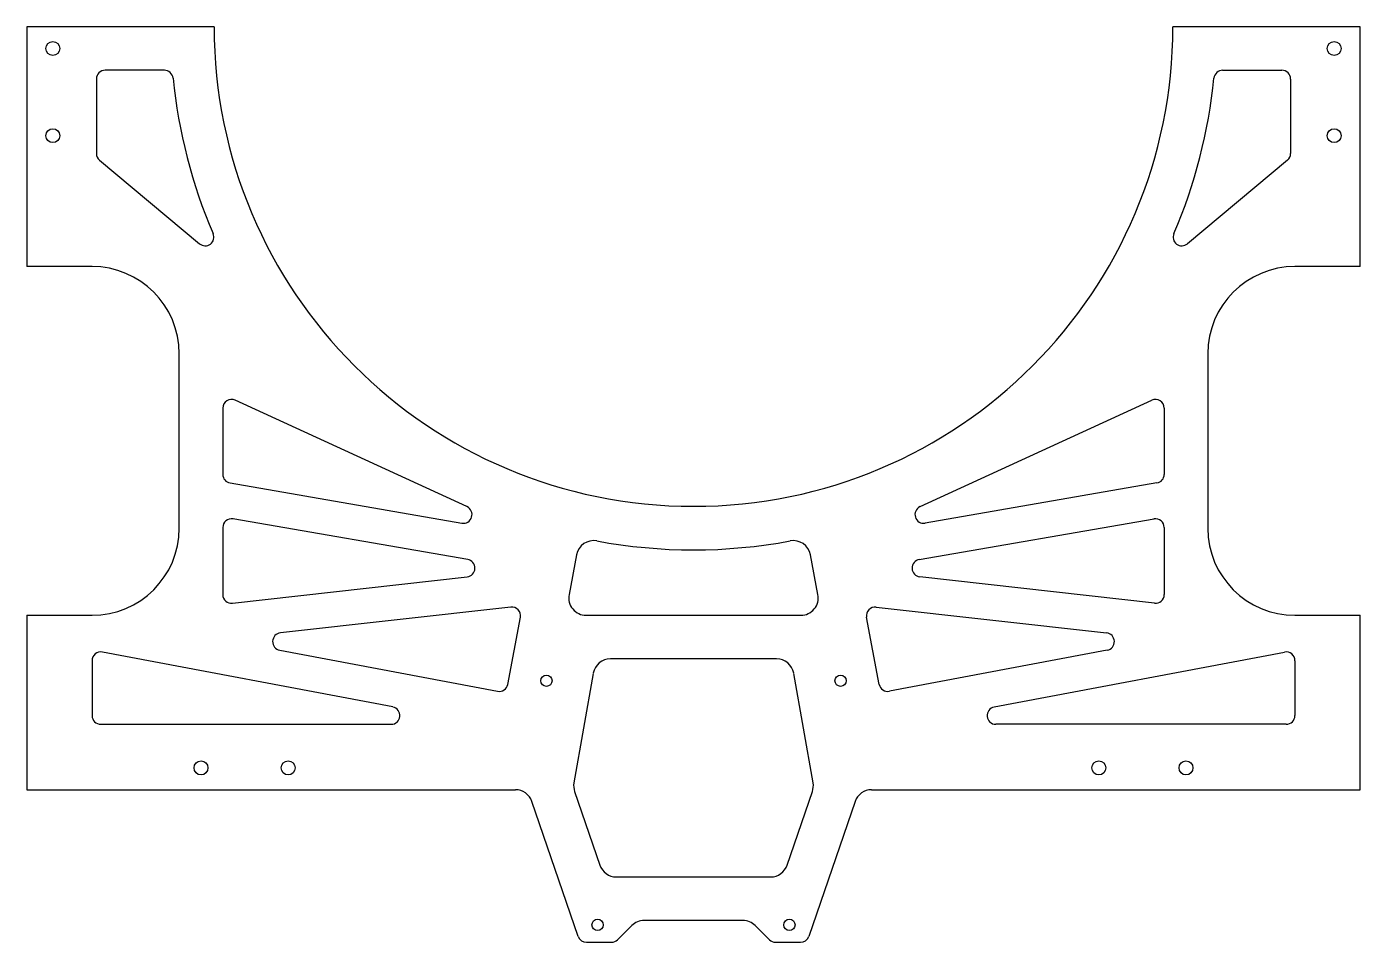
# Model space of a CAD drawing. Header units: millimetres. Extents: x -153 to 153, y -123 to 88.
import ezdxf

# ---------------------------------------------------------------- set-up
doc = ezdxf.new("R2010")
doc.units = ezdxf.units.MM

msp = doc.modelspace()

# ---------------------------------------------------------------- linework, layer by layer
at = {"color": 7, "linetype": 'Continuous', "lineweight": 25}
for p, q in [((-110, 87.5), (-153, 87.5)), ((-153, 87.5), (-153, 32.5)), ((153, 87.5), (110, 87.5)), ((153, 32.5), (153, 87.5)), ((-121.41, 77.5), (-135, 77.5)), ((121.41, 77.5), (135, 77.5)), ((-137, 75.5), (-137, 58.43)), ((137, 75.5), (137, 58.43)), ((-136.28, 56.9), (-113.34, 37.72)), ((136.28, 56.9), (113.34, 37.72)), ((-138, 32.5), (-153, 32.5)), ((153, 32.5), (138, 32.5)), ((-118, -27.5), (-118, 12.5)), ((118, 12.5), (118, -27.5)), ((-108, 0.03), (-108, -15.17)), ((-51.97, -22.58), (-105.17, 1.84)), ((51.97, -22.58), (105.17, 1.84)), ((108, 0.03), (108, -15.17)), ((-106.34, -17.14), (-53.15, -26.37)), ((106.34, -17.14), (53.15, -26.37)), ((-108, -27.35), (-108, -42.74)), ((-51.81, -34.72), (-105.66, -25.38)), ((51.81, -34.72), (105.66, -25.38)), ((108, -27.35), (108, -42.74)), ((-26.84, -33.62), (-28.56, -42.76)), ((28.56, -42.76), (26.84, -33.62)), ((-105.78, -44.73), (-51.93, -38.68)), ((105.78, -44.73), (51.93, -38.68)), ((-41.91, -45.61), (-94.78, -51.54)), ((41.91, -45.61), (94.78, -51.54)), ((-153, -47.5), (-138, -47.5)), ((-153, -47.5), (-153, -87.5)), ((-42.63, -63.34), (-39.72, -47.96)), ((-24.63, -47.5), (24.63, -47.5)), ((42.63, -63.34), (39.72, -47.96)), ((138, -47.5), (153, -47.5)), ((153, -87.5), (153, -47.5)), ((-138, -57.91), (-138, -70.5)), ((-68.99, -68.53), (-135.63, -55.95)), ((-94.93, -55.49), (-44.97, -64.93)), ((19.06, -57.5), (-19.06, -57.5)), ((94.93, -55.49), (44.97, -64.93)), ((68.99, -68.53), (135.63, -55.95)), ((138, -57.91), (138, -70.5)), ((-23, -60.81), (-27.43, -85.94)), ((27.43, -85.94), (23, -60.81)), ((-136, -72.5), (-69.36, -72.5)), ((136, -72.5), (69.36, -72.5)), ((-153, -87.5), (-40.86, -87.5)), ((-27.28, -87.94), (-21.5, -104.8)), ((21.5, -104.8), (27.28, -87.94)), ((40.86, -87.5), (153, -87.5)), ((-26.46, -121.15), (-37.07, -90.2)), ((37.07, -90.2), (26.46, -121.15)), ((-17.71, -107.5), (17.71, -107.5)), ((-14.17, -118.67), (-17.41, -121.91)), ((11.34, -117.5), (-11.34, -117.5)), ((17.41, -121.91), (14.17, -118.67)), ((-24.57, -122.5), (-18.83, -122.5)), ((18.83, -122.5), (24.57, -122.5))]:
    msp.add_line(p, q, dxfattribs=at)
for centre, radius in [((-147, 82.5), 1.6), ((147, 82.5), 1.6), ((-147, 62.5), 1.6), ((147, 62.5), 1.6), ((33.75, -62.5), 1.3), ((-33.75, -62.5), 1.3), ((-113, -82.5), 1.6), ((-93, -82.5), 1.6), ((93, -82.5), 1.6), ((113, -82.5), 1.6), ((-22, -118.5), 1.3), ((22, -118.5), 1.3)]:
    msp.add_circle(centre, radius, dxfattribs=at)
for centre, radius, start, end in [((0, 87.5), 110, 180, 0), ((-135, 75.5), 2, 90, 180), ((-121.41, 75.5), 2, 5.6448, 90), ((121.41, 75.5), 2, 90, 174.3552), ((135, 75.5), 2, 0, 90), ((0, 87.5), 120, 185.6448, 203.2967), ((0, 87.5), 120, 336.7033, 354.3552), ((-135, 58.43), 2, 180, 230.1023), ((135, 58.43), 2, 309.8977, 0), ((-112.05, 39.25), 2, 230.1023, 23.2967), ((112.05, 39.25), 2, 156.7033, 309.8977), ((-138, 12.5), 20, 0, 90), ((138, 12.5), 20, 90, 180), ((-106, 0.03), 2, 65.3377, 180), ((106, 0.03), 2, 0, 114.6623), ((-106, -15.17), 2, 180, 260.1607), ((106, -15.17), 2, 279.8393, 0), ((-52.81, -24.4), 2, 260.1607, 65.3377), ((52.81, -24.4), 2, 114.6623, 279.8393), ((-138, -27.5), 20, 270, 0), ((-106, -27.35), 2, 80.1607, 180), ((106, -27.35), 2, 0, 99.8393), ((138, -27.5), 20, 180, 270), ((-22.91, -34.37), 4, 79.3536, 169.3035), ((0, 87.5), 120, 259.3536, 280.6464), ((22.91, -34.37), 4, 10.6965, 100.6464), ((-52.15, -36.69), 2, 276.4062, 80.1607), ((52.15, -36.69), 2, 99.8393, 263.5938), ((-106, -42.74), 2, 180, 276.4062), ((-24.63, -43.5), 4, 169.3035, 270), ((24.63, -43.5), 4, 270, 10.6965), ((106, -42.74), 2, 263.5938, 0), ((-41.69, -47.59), 2, 349.3035, 96.4062), ((41.69, -47.59), 2, 83.5938, 190.6965), ((-94.56, -53.53), 2, 96.4062, 259.3035), ((94.56, -53.53), 2, 280.6965, 83.5938), ((-136, -57.91), 2, 79.3035, 180), ((-19.06, -61.5), 4, 90, 170), ((19.06, -61.5), 4, 10, 90), ((136, -57.91), 2, 0, 100.6965), ((-44.59, -62.97), 2, 259.3035, 349.3035), ((44.59, -62.97), 2, 190.6965, 280.6965), ((-69.36, -70.5), 2, 270, 79.3035), ((69.36, -70.5), 2, 100.6965, 270), ((-136, -70.5), 2, 180, 270), ((136, -70.5), 2, 270, 0), ((-40.86, -91.5), 4, 18.9246, 90), ((-23.5, -86.64), 4, 170, 198.9246), ((23.5, -86.64), 4, 341.0754, 10), ((40.86, -91.5), 4, 90, 161.0754), ((-17.71, -103.5), 4, 198.9246, 270), ((17.71, -103.5), 4, 270, 341.0754), ((-11.34, -121.5), 4, 90, 135), ((11.34, -121.5), 4, 45, 90), ((-24.57, -120.5), 2, 198.9246, 270), ((-18.83, -120.5), 2, 270, 315), ((18.83, -120.5), 2, 225, 270), ((24.57, -120.5), 2, 270, 341.0754)]:
    msp.add_arc(centre, radius, start, end, dxfattribs=at)

doc.saveas('drawing.dxf')
